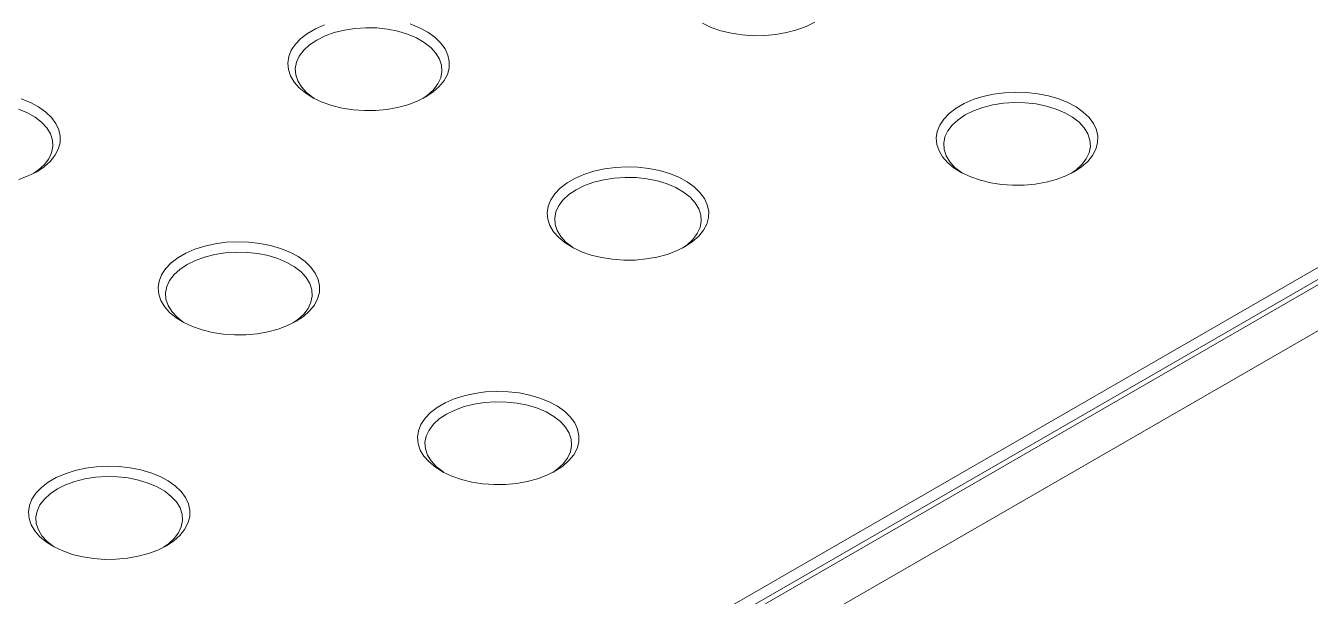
# Model space of a CAD drawing. Header units: millimetres. Extents: x 2 to 278, y 1 to 215.
# Drawn here: x 26.83 to 56.01, y 173.52 to 186.49 of the extents above; entities that cross this region are included whole.
import ezdxf

# ---------------------------------------------------------------- set-up
doc = ezdxf.new("R2010")
doc.units = ezdxf.units.MM

msp = doc.modelspace()

# ---------------------------------------------------------------- linework, layer by layer
at = {"color": 7, "linetype": 'Continuous', "lineweight": 18}
for p, q in [((33.413, 167.852), (65.402, 186.319)), ((65.538, 186.121), (33.517, 167.636)), ((65.538, 185.998), (33.517, 167.513)), ((65.538, 184.959), (33.517, 166.474))]:
    msp.add_line(p, q, dxfattribs=at)
at = {"color": 7, "linetype": 'Continuous', "lineweight": 18, "flags": 128}
for points in [[(35.918, 184.873), (35.725, 184.776), (35.51, 184.696), (35.278, 184.633), (35.033, 184.59), (34.78, 184.567), (34.524, 184.564), (34.269, 184.582), (34.022, 184.621), (33.786, 184.678), (33.567, 184.755), (33.367, 184.848), (33.193, 184.956), (33.046, 185.077), (32.93, 185.209), (32.846, 185.349), (32.797, 185.494), (32.784, 185.641), (32.806, 185.789), (32.864, 185.933), (32.956, 186.071), (33.08, 186.2), (33.234, 186.318), (33.415, 186.423), (33.62, 186.512)], [(35.565, 186.531), (35.775, 186.447), (35.962, 186.346), (36.124, 186.231), (36.255, 186.104), (36.356, 185.968), (36.422, 185.825), (36.453, 185.678), (36.449, 185.53), (36.409, 185.384), (36.334, 185.243), (36.225, 185.109), (36.086, 184.985), (35.918, 184.873)], [(44.757, 186.574), (44.563, 186.477), (44.349, 186.397), (44.116, 186.334), (43.871, 186.291), (43.618, 186.268), (43.362, 186.265), (43.108, 186.283), (42.861, 186.322), (42.625, 186.379), (42.405, 186.455), (42.206, 186.549)], [(35.855, 184.839), (35.961, 184.913), (36.093, 185.035), (36.193, 185.167), (36.257, 185.306), (36.285, 185.449), (36.276, 185.592), (36.229, 185.734), (36.147, 185.869), (36.031, 185.996), (35.883, 186.112), (35.707, 186.214), (35.506, 186.299), (35.286, 186.366), (35.051, 186.414), (34.806, 186.441), (34.557, 186.446), (34.31, 186.43), (34.069, 186.393), (33.841, 186.335), (33.63, 186.259), (33.441, 186.165), (33.279, 186.056), (33.146, 185.934), (33.046, 185.802), (32.982, 185.663), (32.954, 185.521), (32.963, 185.377), (33.01, 185.236), (33.092, 185.1), (33.208, 184.973), (33.356, 184.857), (33.384, 184.839)], [(26.726, 184.83), (26.936, 184.746), (27.124, 184.645), (27.285, 184.53), (27.417, 184.403), (27.517, 184.267), (27.583, 184.124), (27.614, 183.977), (27.61, 183.83), (27.57, 183.684), (27.495, 183.542), (27.387, 183.408), (27.247, 183.284), (27.079, 183.173)], [(50.649, 183.173), (50.456, 183.076), (50.241, 182.995), (50.009, 182.932), (49.764, 182.889), (49.511, 182.866), (49.255, 182.864), (49.001, 182.882), (48.753, 182.92), (48.517, 182.978), (48.298, 183.054), (48.099, 183.147), (47.924, 183.255), (47.777, 183.376), (47.661, 183.508), (47.578, 183.648), (47.529, 183.793), (47.515, 183.94), (47.538, 184.088), (47.595, 184.232), (47.687, 184.37), (47.811, 184.499), (47.965, 184.617), (48.146, 184.722), (48.351, 184.811), (48.575, 184.883), (48.814, 184.936), (49.064, 184.969), (49.319, 184.982), (49.575, 184.974), (49.826, 184.946), (50.068, 184.898), (50.297, 184.83), (50.506, 184.746), (50.694, 184.645), (50.855, 184.53), (50.987, 184.403), (51.087, 184.267), (51.153, 184.124), (51.184, 183.977), (51.18, 183.83), (51.14, 183.684), (51.065, 183.542), (50.957, 183.408), (50.817, 183.284), (50.649, 183.173)], [(50.587, 183.138), (50.692, 183.212), (50.825, 183.334), (50.924, 183.466), (50.989, 183.605), (51.016, 183.748), (51.007, 183.891), (50.961, 184.033), (50.879, 184.168), (50.762, 184.296), (50.614, 184.411), (50.438, 184.513), (50.238, 184.598), (50.017, 184.666), (49.782, 184.713), (49.538, 184.74), (49.289, 184.745), (49.041, 184.729), (48.801, 184.692), (48.572, 184.634), (48.361, 184.558), (48.172, 184.464), (48.01, 184.355), (47.877, 184.233), (47.778, 184.101), (47.713, 183.963), (47.685, 183.82), (47.695, 183.676), (47.741, 183.535), (47.823, 183.399), (47.94, 183.272), (48.088, 183.156), (48.115, 183.138)], [(27.016, 183.138), (27.122, 183.212), (27.254, 183.334), (27.354, 183.466), (27.418, 183.605), (27.446, 183.748), (27.437, 183.891), (27.391, 184.033), (27.308, 184.168), (27.192, 184.296), (27.044, 184.411), (26.868, 184.513), (26.667, 184.598)], [(41.81, 181.472), (41.617, 181.375), (41.402, 181.294), (41.17, 181.232), (40.925, 181.188), (40.672, 181.165), (40.416, 181.163), (40.162, 181.181), (39.914, 181.219), (39.679, 181.277), (39.459, 181.353), (39.26, 181.446), (39.085, 181.554), (38.938, 181.675), (38.822, 181.807), (38.739, 181.947), (38.69, 182.092), (38.676, 182.24), (38.699, 182.387), (38.756, 182.531), (38.848, 182.669), (38.972, 182.798), (39.127, 182.916), (39.308, 183.021), (39.512, 183.11), (39.736, 183.182), (39.975, 183.235), (40.225, 183.268), (40.48, 183.281), (40.736, 183.273), (40.987, 183.245), (41.23, 183.197), (41.458, 183.13), (41.668, 183.045), (41.855, 182.944), (42.016, 182.829), (42.148, 182.702), (42.248, 182.566), (42.314, 182.423), (42.346, 182.277), (42.341, 182.129), (42.301, 181.983), (42.226, 181.841), (42.118, 181.707), (41.978, 181.583), (41.81, 181.472)], [(27.079, 183.173), (26.886, 183.076), (26.671, 182.995)], [(41.748, 181.437), (41.853, 181.512), (41.986, 181.633), (42.085, 181.765), (42.15, 181.904), (42.178, 182.047), (42.168, 182.191), (42.122, 182.332), (42.04, 182.468), (41.923, 182.595), (41.775, 182.71), (41.599, 182.812), (41.399, 182.898), (41.179, 182.965), (40.944, 183.012), (40.699, 183.039), (40.45, 183.044), (40.202, 183.028), (39.962, 182.991), (39.733, 182.934), (39.522, 182.857), (39.334, 182.763), (39.171, 182.654), (39.039, 182.532), (38.939, 182.401), (38.875, 182.262), (38.847, 182.119), (38.856, 181.975), (38.902, 181.834), (38.985, 181.698), (39.101, 181.571), (39.249, 181.455), (39.276, 181.437)], [(32.972, 179.771), (32.778, 179.674), (32.563, 179.593), (32.331, 179.531), (32.086, 179.488), (31.833, 179.464), (31.577, 179.462), (31.323, 179.48), (31.076, 179.518), (30.84, 179.576), (30.62, 179.652), (30.421, 179.745), (30.246, 179.853), (30.1, 179.974), (29.983, 180.106), (29.9, 180.246), (29.851, 180.391), (29.838, 180.539), (29.86, 180.686), (29.918, 180.83), (30.009, 180.968), (30.134, 181.098), (30.288, 181.216), (30.469, 181.32), (30.673, 181.409), (30.897, 181.481), (31.137, 181.534), (31.386, 181.567), (31.641, 181.58), (31.897, 181.572), (32.149, 181.544), (32.391, 181.496), (32.619, 181.429), (32.829, 181.344), (33.016, 181.243), (33.177, 181.128), (33.309, 181.001), (33.409, 180.865), (33.476, 180.723), (33.507, 180.576), (33.502, 180.428), (33.462, 180.282), (33.387, 180.14), (33.279, 180.006), (33.14, 179.882), (32.972, 179.771)], [(32.909, 179.736), (33.014, 179.811), (33.147, 179.932), (33.246, 180.064), (33.311, 180.203), (33.339, 180.346), (33.33, 180.49), (33.283, 180.631), (33.201, 180.767), (33.085, 180.894), (32.937, 181.01), (32.76, 181.111), (32.56, 181.197), (32.34, 181.264), (32.105, 181.311), (31.86, 181.338), (31.611, 181.343), (31.363, 181.327), (31.123, 181.29), (30.895, 181.233), (30.684, 181.156), (30.495, 181.062), (30.332, 180.953), (30.2, 180.832), (30.1, 180.7), (30.036, 180.561), (30.008, 180.418), (30.017, 180.274), (30.063, 180.133), (30.146, 179.997), (30.262, 179.87), (30.41, 179.754), (30.438, 179.736)], [(38.864, 176.369), (38.671, 176.272), (38.456, 176.192), (38.224, 176.129), (37.979, 176.086), (37.726, 176.063), (37.47, 176.06), (37.216, 176.078), (36.968, 176.116), (36.732, 176.174), (36.513, 176.25), (36.314, 176.343), (36.139, 176.452), (35.992, 176.573), (35.876, 176.704), (35.792, 176.844), (35.744, 176.989), (35.73, 177.137), (35.752, 177.284), (35.81, 177.428), (35.902, 177.567), (36.026, 177.696), (36.18, 177.814), (36.361, 177.918), (36.566, 178.007), (36.79, 178.079), (37.029, 178.132), (37.279, 178.165), (37.534, 178.178), (37.79, 178.171), (38.041, 178.142), (38.283, 178.094), (38.511, 178.027), (38.721, 177.942), (38.909, 177.841), (39.07, 177.727), (39.202, 177.6), (39.302, 177.464), (39.368, 177.321), (39.399, 177.174), (39.395, 177.026), (39.355, 176.88), (39.28, 176.739), (39.172, 176.605), (39.032, 176.481), (38.864, 176.369)], [(38.802, 176.335), (38.907, 176.409), (39.039, 176.531), (39.139, 176.663), (39.203, 176.801), (39.231, 176.944), (39.222, 177.088), (39.176, 177.229), (39.093, 177.365), (38.977, 177.492), (38.829, 177.608), (38.653, 177.71), (38.453, 177.795), (38.232, 177.862), (37.997, 177.91), (37.752, 177.936), (37.504, 177.942), (37.256, 177.926), (37.015, 177.888), (36.787, 177.831), (36.576, 177.754), (36.387, 177.661), (36.225, 177.552), (36.092, 177.43), (35.993, 177.298), (35.928, 177.159), (35.9, 177.016), (35.91, 176.873), (35.956, 176.731), (36.038, 176.596), (36.155, 176.468), (36.303, 176.353), (36.33, 176.335)], [(30.025, 174.668), (29.832, 174.571), (29.617, 174.491), (29.385, 174.428), (29.14, 174.385), (28.887, 174.362), (28.631, 174.359), (28.377, 174.377), (28.129, 174.416), (27.894, 174.473), (27.674, 174.55), (27.475, 174.643), (27.3, 174.751), (27.153, 174.872), (27.037, 175.004), (26.954, 175.143), (26.905, 175.289), (26.891, 175.436), (26.914, 175.584), (26.971, 175.728), (27.063, 175.866), (27.187, 175.995), (27.341, 176.113), (27.523, 176.218), (27.727, 176.307), (27.951, 176.378), (28.19, 176.431), (28.44, 176.465), (28.695, 176.477), (28.951, 176.47), (29.202, 176.442), (29.444, 176.393), (29.673, 176.326), (29.882, 176.241), (30.07, 176.141), (30.231, 176.026), (30.363, 175.899), (30.463, 175.763), (30.529, 175.62), (30.561, 175.473), (30.556, 175.325), (30.516, 175.179), (30.441, 175.038), (30.333, 174.904), (30.193, 174.78), (30.025, 174.668)], [(29.963, 174.634), (30.068, 174.708), (30.201, 174.83), (30.3, 174.962), (30.365, 175.101), (30.393, 175.243), (30.383, 175.387), (30.337, 175.528), (30.255, 175.664), (30.138, 175.791), (29.99, 175.907), (29.814, 176.009), (29.614, 176.094), (29.394, 176.161), (29.158, 176.209), (28.914, 176.236), (28.665, 176.241), (28.417, 176.225), (28.177, 176.188), (27.948, 176.13), (27.737, 176.054), (27.549, 175.96), (27.386, 175.851), (27.254, 175.729), (27.154, 175.597), (27.089, 175.458), (27.062, 175.315), (27.071, 175.172), (27.117, 175.03), (27.199, 174.895), (27.316, 174.768), (27.464, 174.652), (27.491, 174.634)]]:
    msp.add_lwpolyline(points, dxfattribs=at)

doc.saveas('drawing.dxf')
